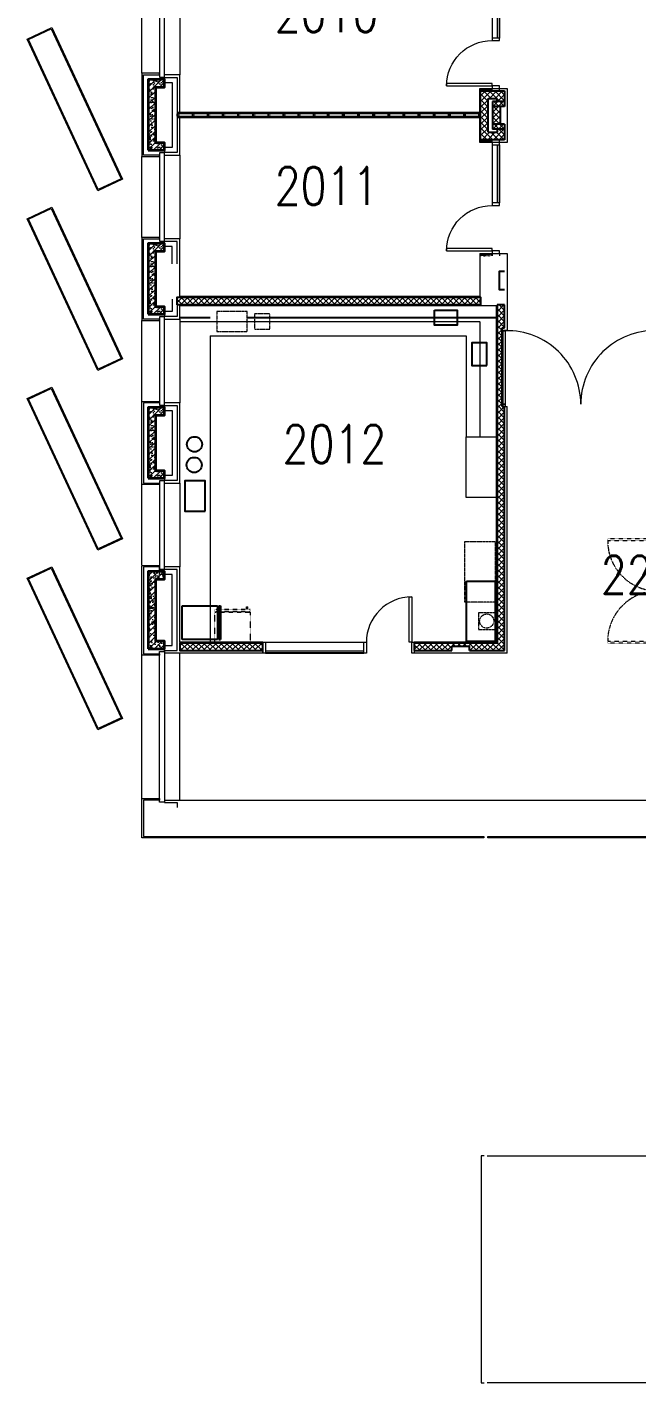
# Model space of a CAD drawing. Header units: inches. Extents: x 342932 to 557958, y 80625 to 242727.
# Drawn here: x 358656 to 370744, y 180926 to 207792 of the extents above; entities that cross this region are included whole.
import ezdxf
from ezdxf.enums import TextEntityAlignment as Align

# ---------------------------------------------------------------- set-up
doc = ezdxf.new("R2010")
doc.units = ezdxf.units.IN
doc.header["$MEASUREMENT"] = 0
doc.linetypes.add('First Floor$0$HIDDEN', pattern=[0.375, 0.25, -0.125])
doc.linetypes.add('HIDDEN', pattern=[0.375, 0.25, -0.125])
for name, color, linetype, lineweight in [('0-Cubicles', 8, 'Continuous', 25), ('First Floor$0$A-G250-G-Walls-Low-Level', 251, 'Continuous', 15), ('First Floor$0$A-G250-G-Walls-Precast-Concrete', 251, 'Continuous', 35), ('First Floor$0$A-G250-M-Walls-Blockwork', 7, 'Continuous', 25), ('First Floor$0$A-G250-M-Walls-Plasterboard-Partition', 7, 'Continuous', 9), ('First Floor$0$A-G252-H-Internal-Walls', 251, 'Continuous', 9), ('First Floor$0$A-G262-H-Precast-Panel', 251, 'Continuous', 5), ('First Floor$0$A-G312-M-Wall-Cladding-Panel', 7, 'Continuous', 9), ('First Floor$0$A-G312-M-Wall-Finish-Plaster', 7, 'Continuous', 15), ('First Floor$0$A-G321-M-Window', 251, 'Continuous', 9), ('First Floor$0$A-G322-M-Door', 251, 'Continuous', 15), ('First Floor$0$A-G4-M-Furniture-Built-In', 251, 'Continuous', 9), ('First Floor$0$Z-Z001-S-Room-Name-Identification-250', 7, 'Continuous', 15), ('I-FURN-FADE', 251, 'Continuous', 25)]:
    doc.layers.add(name, color=color, linetype=linetype, lineweight=lineweight)
doc.layers.add('First Floor$0$A-G4-M-Furniture-and-Fittings-Hidden', color=251, linetype='First Floor$0$HIDDEN', lineweight=5, plot=False)
doc.styles.add('First Floor$0$Tag-RomanS', font='romans.shx', dxfattribs={"width": 0.8})

# ---------------------------------------------------------------- blocks, each defined once
blk = doc.blocks.new('First Floor$0$Door1-faculty offices-2200')
at = {"layer": 'First Floor$0$A-G321-M-Window'}
blk.add_lwpolyline([(50, -65), (1200, -65), (1200, -35), (50, -35)], close=True, dxfattribs=at)
at = {"layer": 'First Floor$0$A-G322-M-Door'}
for p, q in [((50, 75), (1200, 75)), ((50, -75), (1200, -75))]:
    blk.add_line(p, q, dxfattribs=at)
for points in [[(2100, 975), (2150, 975), (2150, 75), (2100, 75)], [(50, 75), (50, -75), (0, -75), (0, 75)], [(1250, 75), (1250, -75), (1200, -75), (1200, 75)], [(2200, 75), (2200, -75), (2150, -75), (2150, 75)]]:
    blk.add_lwpolyline(points, close=True, dxfattribs=at)
blk.add_arc((2150, 75), 900, 90, 180, dxfattribs=at)
blk = doc.blocks.new('First Floor$0$Part Frame1')
for p, q in [((0, 0), (0, -100)), ((0, 0), (6015, 0)), ((0, -13), (6015, -13)), ((0, -25), (6015, -25)), ((6015, -75), (0, -75)), ((6015, -87), (0, -87)), ((6015, -100), (0, -100)), ((6015, 0), (6015, -100))]:
    blk.add_line(p, q)
for points in [[(0, -75), (0, -25), (50, -25), (50, -35), (10, -35), (10, -65), (50, -65), (50, -75)], [(300, -75), (300, -25), (350, -25), (350, -35), (310, -35), (310, -65), (350, -65), (350, -75)], [(600, -75), (600, -25), (650, -25), (650, -35), (610, -35), (610, -65), (650, -65), (650, -75)], [(900, -75), (900, -25), (950, -25), (950, -35), (910, -35), (910, -65), (950, -65), (950, -75)], [(1200, -75), (1200, -25), (1250, -25), (1250, -35), (1210, -35), (1210, -65), (1250, -65), (1250, -75)], [(1500, -75), (1500, -25), (1550, -25), (1550, -35), (1510, -35), (1510, -65), (1550, -65), (1550, -75)], [(1800, -75), (1800, -25), (1850, -25), (1850, -35), (1810, -35), (1810, -65), (1850, -65), (1850, -75)], [(2100, -75), (2100, -25), (2150, -25), (2150, -35), (2110, -35), (2110, -65), (2150, -65), (2150, -75)], [(2400, -75), (2400, -25), (2450, -25), (2450, -35), (2410, -35), (2410, -65), (2450, -65), (2450, -75)], [(2700, -75), (2700, -25), (2750, -25), (2750, -35), (2710, -35), (2710, -65), (2750, -65), (2750, -75)], [(3000, -75), (3000, -25), (3050, -25), (3050, -35), (3010, -35), (3010, -65), (3050, -65), (3050, -75)], [(3315, -75), (3315, -25), (3265, -25), (3265, -35), (3305, -35), (3305, -65), (3265, -65), (3265, -75)], [(3615, -75), (3615, -25), (3565, -25), (3565, -35), (3605, -35), (3605, -65), (3565, -65), (3565, -75)], [(3915, -75), (3915, -25), (3865, -25), (3865, -35), (3905, -35), (3905, -65), (3865, -65), (3865, -75)], [(4215, -75), (4215, -25), (4165, -25), (4165, -35), (4205, -35), (4205, -65), (4165, -65), (4165, -75)], [(4515, -75), (4515, -25), (4465, -25), (4465, -35), (4505, -35), (4505, -65), (4465, -65), (4465, -75)], [(4815, -75), (4815, -25), (4765, -25), (4765, -35), (4805, -35), (4805, -65), (4765, -65), (4765, -75)], [(5115, -75), (5115, -25), (5065, -25), (5065, -35), (5105, -35), (5105, -65), (5065, -65), (5065, -75)], [(5415, -75), (5415, -25), (5365, -25), (5365, -35), (5405, -35), (5405, -65), (5365, -65), (5365, -75)], [(5715, -75), (5715, -25), (5665, -25), (5665, -35), (5705, -35), (5705, -65), (5665, -65), (5665, -75)], [(6015, -75), (6015, -25), (5965, -25), (5965, -35), (6005, -35), (6005, -65), (5965, -65), (5965, -75)]]:
    blk.add_lwpolyline(points, close=True)
blk = doc.blocks.new('First Floor$0$FIRE DOOR 3000mm')
at = {"layer": 'First Floor$0$A-G322-M-Door'}
blk.add_line((-45, 1499), (9, 1499), dxfattribs=at)
for points in [[(-45, 56), (-31, 56), (-31, 44), (9, 44), (9, 1499), (-45, 1499), (-45, 56)], [(3045, 56), (3031, 56), (3031, 44), (2991, 44), (2991, 1499), (3045, 1499), (3045, 56)], [(9, 42), (-33, 42), (-33, 54), (-45, 54), (-45, 0), (9, 0), (9, 42)], [(2991, 42), (3033, 42), (3033, 54), (3045, 54), (3045, 0), (2991, 0), (2991, 42)]]:
    blk.add_lwpolyline(points, dxfattribs=at)
for centre, start, end in [((40, 40), 0.1558, 91.2293), ((2960, 40), 88.7707, 179.8442)]:
    blk.add_arc(centre, 1460, start, end, dxfattribs=at)
blk = doc.blocks.new('First Floor$0$d19')
at = {"layer": 'First Floor$0$A-G321-M-Window', "elevation": 0}
blk.add_lwpolyline([(2000, -44295), (3950, -44295), (3950, -44265), (2000, -44265)], close=True, dxfattribs=at)
at = {"layer": 'First Floor$0$A-G322-M-Door'}
for p, q in [((2000, -44090, 0), (3950, -44090, 0)), ((2000, -44305, 0), (3950, -44305, 0))]:
    blk.add_line(p, q, dxfattribs=at)
at = {"layer": 'First Floor$0$A-G322-M-Door', "elevation": 0}
for points in [[(4850, -43190), (4900, -43190), (4900, -44090), (4850, -44090)], [(2000, -44090), (2000, -44305), (1950, -44305), (1950, -44090)], [(4000, -44090), (4000, -44305), (3950, -44305), (3950, -44090)], [(4950, -44090), (4950, -44305), (4900, -44305), (4900, -44090)]]:
    blk.add_lwpolyline(points, close=True, dxfattribs=at)
at = {"layer": 'First Floor$0$A-G322-M-Door'}
blk.add_arc((4900, -44090, 0), 900, 90, 180, dxfattribs=at)
blk = doc.blocks.new('First Floor$0$cb02')
at = {"linetype": 'First Floor$0$HIDDEN', "ltscale": 0.25, "elevation": 0}
for points in [[(9700, -41993), (8723, -41993), (8723, -42028), (9700, -42028)], [(9700, -44058), (8723, -44058), (8723, -44023), (9700, -44023)]]:
    blk.add_lwpolyline(points, close=True, dxfattribs=at)
at = {"ltscale": 0.25, "elevation": 0}
for points in [[(9700, -41993), (9800, -41993), (9800, -42053), (9700, -42053)], [(9700, -44058), (9800, -44058), (9800, -43998), (9700, -43998)]]:
    blk.add_lwpolyline(points, close=True, dxfattribs=at)
at = {"linetype": 'First Floor$0$HIDDEN', "ltscale": 0.25}
for centre, start, end in [((9717, -42032, 0), 179.8152, 269.026), ((9717, -44019, 0), 90.974, 180.1848)]:
    blk.add_arc(centre, 994, start, end, dxfattribs=at)
blk = doc.blocks.new('First Floor$0$tag-roomname')
at = {"lineweight": 18, "ltscale": 0.01, "style": 'First Floor$0$Tag-RomanS', "width": 0.8}
blk.add_attdef('ROOM_NO_2', text='', height=3, dxfattribs=at).set_placement((0, 1.61), align=Align.MIDDLE_CENTER)
at = {"linetype": 'ByBlock', "lineweight": 15, "ltscale": 0.01, "style": 'First Floor$0$Tag-RomanS', "width": 0.8, "flags": 1}
for tag, p in [('ROOM_NAME_1', (0, -2.29)), ('ROOM_NAME_2', (0, -5.74))]:
    blk.add_attdef(tag, text='', height=2.5, dxfattribs=at).set_placement(p, align=Align.MIDDLE_CENTER)
blk = doc.blocks.new('First Floor$0$ref-top')
at = {"linetype": 'First Floor$0$HIDDEN', "ltscale": 0.3}
for p, q in [((0, -600), (0, -650)), ((50, -650), (50, -700)), ((75, -650), (75, -700)), ((700, -600), (700, -650))]:
    blk.add_line(p, q, dxfattribs=at)
blk.add_lwpolyline([(0, -600), (0, 0), (700, 0), (700, -600)], close=True, dxfattribs=at)
for points in [[(0, -610), (700, -610)], [(0, -650), (700, -650)], [(75, -700), (50, -700)]]:
    blk.add_lwpolyline(points, dxfattribs=at)
blk = doc.blocks.new('Refri-c')
for p, q in [((0, 0), (0, 0.666)), ((0, 0.666), (0.696, 0.666)), ((0.696, 0.666), (0.696, 0)), ((0.726, 0.666), (0.726, 0)), ((0.726, 0.666), (0.756, 0.666)), ((0.756, 0.666), (0.756, 0)), ((0.696, 0), (0, 0)), ((0.726, 0), (0.756, 0))]:
    blk.add_line(p, q)

msp = doc.modelspace()

# ---------------------------------------------------------------- hatches: boundary and pattern name
at = {"layer": 'First Floor$0$A-G252-H-Internal-Walls'}
h = msp.add_hatch(dxfattribs=at)
h.set_pattern_fill('AR-CONC', color=256, scale=0.3, angle=90, style=0)
h.set_pattern_definition([(40, (377882.11, 217911.52), (-4.78173, 54.6554), [5.715, -62.865]), (95, (377882.11, 217911.52), (57.317, -10.57285), [4.572, -50.292]), (349.549, (377881.713, 217916.076), (52.535, 44.08275), [4.857, -53.427]), (43.8158, (377897.35, 217911.52), (-12.6127, 81.3237), [8.5725, -94.2975]), (353.3644, (377896.3, 217918.3), (74.22767, 71.22127), [7.2855, -80.1405]), (98.816, (377897.35, 217911.52), (74.22754, 71.2214), [6.858, -75.438]), (69, (377893.54, 217919.14), (-30.67966, 45.48446), [5.715, -62.865]), (124, (377893.54, 217919.14), (55.2564, 18.5406), [4.572, -50.292]), (18.5486, (377890.985, 217922.93), (24.57686, 64.02495), [4.857, -53.427]), (52.5, (377882.111, 217911.522), (25.366512, 0.92658), [0, -49.6824, 0, -51.054, 0, -50.4825]), (82.5, (377882.111, 217911.522), (30.054172, 20.0459), [0, -29.1084, 0, -48.5394, 0, -19.2405]), (122.5, (377882.111, 217894.53), (-1.718623, 40.677179), [0, -19.05, 0, -59.436, 0, -78.867]), (132.5, (377882.11, 217886.91), (7.62795, 44.438754), [0, -24.765, 0, -39.4716, 0, -56.007])])
h.paths.add_polyline_path([(367647.1, 206561.5), (367757.1, 206561.5), (367757.1, 206526.5), (367647.1, 206526.5)])
h = msp.add_hatch(dxfattribs=at)
h.set_pattern_fill('AR-CONC', color=256, scale=0.3, angle=90, style=0)
h.set_pattern_definition([(40, (377882.12, 217911.52), (-4.78173, 54.6554), [5.715, -62.865]), (95, (377882.12, 217911.52), (57.317, -10.57285), [4.572, -50.292]), (349.549, (377881.72, 217916.076), (52.535, 44.08275), [4.857, -53.427]), (43.8158, (377897.36, 217911.52), (-12.6127, 81.3237), [8.5725, -94.2975]), (353.3644, (377896.31, 217918.3), (74.22767, 71.22127), [7.2855, -80.1405]), (98.816, (377897.36, 217911.52), (74.22754, 71.2214), [6.858, -75.438]), (69, (377893.55, 217919.14), (-30.67966, 45.48446), [5.715, -62.865]), (124, (377893.55, 217919.14), (55.2564, 18.5406), [4.572, -50.292]), (18.5486, (377890.993, 217922.93), (24.57686, 64.02495), [4.857, -53.427]), (52.5, (377882.12, 217911.522), (25.366512, 0.92658), [0, -49.6824, 0, -51.054, 0, -50.4825]), (82.5, (377882.12, 217911.522), (30.054172, 20.0459), [0, -29.1084, 0, -48.5394, 0, -19.2405]), (122.5, (377882.12, 217894.53), (-1.718623, 40.677179), [0, -19.05, 0, -59.436, 0, -78.867]), (132.5, (377882.12, 217886.91), (7.62795, 44.438754), [0, -24.765, 0, -39.4716, 0, -56.007])])
h.paths.add_polyline_path([(367647.1, 206526.5), (367647.1, 206561.5), (367872.1, 206561.5), (367872.1, 206526.5)])
h = msp.add_hatch(dxfattribs=at)
h.set_pattern_fill('ANSI37', color=256, scale=25, style=0)
h.set_pattern_definition([(45, (361382.11, 239676.52), (-56.1266, 56.1266), []), (135, (361382.11, 239676.52), (-56.1266, -56.1266), [])])
h.paths.add_polyline_path([(368032.1, 206221.5), (367882.1, 206221.5), (367882.1, 205871.5), (368032.1, 205871.5)], flags=17)
h.paths.add_polyline_path([(368122.1, 206321.5), (367882.1, 206321.5), (367882.1, 206221.5), (368122.1, 206221.5)], flags=17)
h.paths.add_polyline_path([(368122.1, 206526.5), (367647.1, 206526.5), (367647.1, 205558.5), (368122.1, 205558.5), (368122.1, 205771.5), (367972.1, 205771.5), (367972.1, 205708.5), (367797.1, 205708.5), (367797.1, 206376.5), (367972.1, 206376.5), (367972.1, 206321.5), (368122.1, 206321.5)])
h.paths.add_polyline_path([(368122.1, 205871.5), (367882.1, 205871.5), (367882.1, 205771.5), (368122.1, 205771.5)])
h = msp.add_hatch(dxfattribs=at)
h.set_pattern_fill('AR-CONC', color=256, scale=0.3, angle=90, style=0)
h.set_pattern_definition([(40, (377882.11, 216908.527), (-4.78173, 54.6554), [5.715, -62.865]), (95, (377882.11, 216908.53), (57.317, -10.57285), [4.572, -50.292]), (349.549, (377881.71, 216913.08), (52.535, 44.08275), [4.857, -53.427]), (43.8158, (377897.35, 216908.53), (-12.6127, 81.3237), [8.5725, -94.2975]), (353.3644, (377896.3, 216915.304), (74.22767, 71.22127), [7.2855, -80.1405]), (98.816, (377897.35, 216908.53), (74.22754, 71.2214), [6.858, -75.438]), (69, (377893.54, 216916.147), (-30.67966, 45.48446), [5.715, -62.865]), (124, (377893.54, 216916.15), (55.2564, 18.5406), [4.572, -50.292]), (18.5486, (377890.98, 216919.94), (24.57686, 64.02495), [4.857, -53.427]), (52.5, (377882.109, 216908.527), (25.366512, 0.92658), [0, -49.6824, 0, -51.054, 0, -50.4825]), (82.5, (377882.11, 216908.527), (30.054172, 20.0459), [0, -29.1084, 0, -48.5394, 0, -19.2405]), (122.5, (377882.109, 216891.535), (-1.718623, 40.677179), [0, -19.05, 0, -59.436, 0, -78.867]), (132.5, (377882.11, 216883.915), (7.62795, 44.438754), [0, -24.765, 0, -39.4716, 0, -56.007])])
h.paths.add_polyline_path([(367647.1, 205558.5), (367757.1, 205558.5), (367757.1, 205523.5), (367647.1, 205523.5)])
h = msp.add_hatch(dxfattribs=at)
h.set_pattern_fill('AR-CONC', color=256, scale=0.3, angle=90, style=0)
h.set_pattern_definition([(40, (377882.12, 216908.527), (-4.78173, 54.6554), [5.715, -62.865]), (95, (377882.12, 216908.53), (57.317, -10.57285), [4.572, -50.292]), (349.549, (377881.72, 216913.08), (52.535, 44.08275), [4.857, -53.427]), (43.8158, (377897.36, 216908.53), (-12.6127, 81.3237), [8.5725, -94.2975]), (353.3644, (377896.31, 216915.304), (74.22767, 71.22127), [7.2855, -80.1405]), (98.816, (377897.36, 216908.53), (74.22754, 71.2214), [6.858, -75.438]), (69, (377893.55, 216916.147), (-30.67966, 45.48446), [5.715, -62.865]), (124, (377893.55, 216916.15), (55.2564, 18.5406), [4.572, -50.292]), (18.5486, (377890.993, 216919.94), (24.57686, 64.02495), [4.857, -53.427]), (52.5, (377882.12, 216908.527), (25.366512, 0.92658), [0, -49.6824, 0, -51.054, 0, -50.4825]), (82.5, (377882.12, 216908.527), (30.054172, 20.0459), [0, -29.1084, 0, -48.5394, 0, -19.2405]), (122.5, (377882.12, 216891.535), (-1.718623, 40.677179), [0, -19.05, 0, -59.436, 0, -78.867]), (132.5, (377882.12, 216883.915), (7.62795, 44.438754), [0, -24.765, 0, -39.4716, 0, -56.007])])
h.paths.add_polyline_path([(367647.1, 205523.5), (367647.1, 205558.5), (367872.1, 205558.5), (367872.1, 205523.5)])
h = msp.add_hatch(dxfattribs=at)
h.set_pattern_fill('AR-CONC', color=256, scale=0.3, angle=90, style=0)
h.set_pattern_definition([(320, (377882.11, 191908.527), (-4.78173, -54.6554), [5.715, -62.865]), (265, (377882.11, 191908.53), (57.317, 10.57285), [4.572, -50.292]), (10.451, (377881.713, 191903.973), (52.535, -44.08275), [4.857, -53.427]), (316.1842, (377897.35, 191908.53), (-12.6127, -81.3237), [8.5725, -94.2975]), (6.6356, (377896.3, 191901.75), (74.22767, -71.22127), [7.2855, -80.1405]), (261.184, (377897.35, 191908.53), (74.22754, -71.2214), [6.858, -75.438]), (291, (377893.54, 191900.907), (-30.67966, -45.48446), [5.715, -62.865]), (236, (377893.54, 191900.91), (55.2564, -18.5406), [4.572, -50.292]), (341.4514, (377890.985, 191897.117), (24.57686, -64.02495), [4.857, -53.427]), (307.5, (377882.111, 191908.527), (25.366512, -0.92658), [0, -49.6824, 0, -51.054, 0, -50.4825]), (277.5, (377882.111, 191908.527), (30.054172, -20.0459), [0, -29.1084, 0, -48.5394, 0, -19.2405]), (237.5, (377882.111, 191925.52), (-1.718623, -40.677179), [0, -19.05, 0, -59.436, 0, -78.867]), (227.5, (377882.11, 191933.14), (7.62795, -44.438754), [0, -24.765, 0, -39.4716, 0, -56.007])])
h.paths.add_polyline_path([(367647.1, 203258.5), (367757.1, 203258.5), (367757.1, 203293.5), (367647.1, 203293.5)])
h = msp.add_hatch(dxfattribs=at)
h.set_pattern_fill('AR-CONC', color=256, scale=0.3, angle=90, style=0)
h.set_pattern_definition([(40, (377882.12, 214643.527), (-4.78173, 54.6554), [5.715, -62.865]), (95, (377882.12, 214643.53), (57.317, -10.57285), [4.572, -50.292]), (349.549, (377881.72, 214648.08), (52.535, 44.08275), [4.857, -53.427]), (43.8158, (377897.36, 214643.53), (-12.6127, 81.3237), [8.5725, -94.2975]), (353.3644, (377896.31, 214650.304), (74.22767, 71.22127), [7.2855, -80.1405]), (98.816, (377897.36, 214643.53), (74.22754, 71.2214), [6.858, -75.438]), (69, (377893.55, 214651.147), (-30.67966, 45.48446), [5.715, -62.865]), (124, (377893.55, 214651.15), (55.2564, 18.5406), [4.572, -50.292]), (18.5486, (377890.993, 214654.94), (24.57686, 64.02495), [4.857, -53.427]), (52.5, (377882.12, 214643.527), (25.366512, 0.92658), [0, -49.6824, 0, -51.054, 0, -50.4825]), (82.5, (377882.12, 214643.527), (30.054172, 20.0459), [0, -29.1084, 0, -48.5394, 0, -19.2405]), (122.5, (377882.12, 214626.535), (-1.718623, 40.677179), [0, -19.05, 0, -59.436, 0, -78.867]), (132.5, (377882.12, 214618.915), (7.62795, 44.438754), [0, -24.765, 0, -39.4716, 0, -56.007])])
h.paths.add_polyline_path([(367647.1, 203258.5), (367647.1, 203293.5), (367872.1, 203293.5), (367872.1, 203258.5)])
h = msp.add_hatch(dxfattribs=at)
h.set_pattern_fill('ANSI37', color=256, scale=25, angle=90, style=0)
h.set_pattern_definition([(135, (361382.11, 239688.53), (-56.1266, -56.1266), []), (225, (361382.11, 239688.53), (56.1266, -56.1266), [])])
h.paths.add_polyline_path([(367647.1, 202438.5), (361632.1, 202438.5), (361632.1, 202288.5), (367647.1, 202288.5)])
h = msp.add_hatch(dxfattribs=at)
h.set_pattern_fill('ANSI37', color=256, scale=25, style=0)
h.set_pattern_definition([(45, (361382.11, 239676.52), (-56.1266, 56.1266), []), (135, (361382.11, 239676.52), (-56.1266, -56.1266), [])])
h.paths.add_polyline_path([(368122.1, 200276.5), (368072.1, 200276.5), (368072.1, 201832.4), (368122.1, 201832.4), (368122.1, 202288.5), (367972.1, 202288.5), (367972.1, 195586.5), (366332.1, 195586.5), (366332.1, 195436.5), (367077.1, 195436.5), (367077.1, 195526.5), (367427.1, 195526.5), (367427.1, 195436.5), (368122.1, 195436.5)])
h = msp.add_hatch(dxfattribs=at)
h.set_pattern_fill('ANSI37', color=256, scale=25, style=0)
h.set_pattern_definition([(45, (361382.11, 239686.5), (-56.1266, 56.1266), []), (135, (361382.11, 239686.5), (-56.1266, -56.1266), [])])
h.paths.add_polyline_path([(363332.1, 195586.5), (361682.1, 195586.5), (361682.1, 195436.5), (363332.1, 195436.5)])
at = {"layer": 'First Floor$0$A-G262-H-Precast-Panel'}
h = msp.add_hatch(dxfattribs=at)
h.set_pattern_fill('AR-CONC', color=256, style=0)
h.set_pattern_definition([(50, (361382.11, 223426.52), (182.1847, -15.9391), [19.05, -209.55]), (355, (361382.11, 223426.52), (-35.2428, 191.0566), [15.24, -167.64]), (100.451, (361397.3, 223425.2), (146.9425, 175.1167), [16.19, -178.09]), (46.1842, (361382.11, 223477.32), (271.079, -42.0423), [28.575, -314.325]), (96.6356, (361404.7, 223473.82), (237.4042, 247.4256), [24.285, -267.135]), (351.184, (361382.1, 223477.32), (237.4046, 247.425), [22.86, -251.46]), (21, (361407.51, 223464.62), (151.6149, -102.2655), [19.05, -209.55]), (326, (361407.51, 223464.62), (61.802, 184.188), [15.24, -167.64]), (71.4514, (361420.15, 223456.1), (213.4165, 81.9229), [16.19, -178.09]), (37.5, (361382.113, 223426.52), (3.0886, 84.55504), [0, -165.608, 0, -170.18, 0, -168.275]), (7.5, (361382.11, 223426.52), (66.81966, 100.18057), [0, -97.028, 0, -161.798, 0, -64.135]), (327.5, (361325.47, 223426.52), (135.5906, -5.72874), [0, -63.5, 0, -198.12, 0, -262.89]), (317.5, (361300.07, 223426.52), (148.1292, 25.4265), [0, -82.55, 0, -131.572, 0, -186.69])])
h.paths.add_polyline_path([(361057.1, 205351.5), (361382.1, 205351.5), (361382.1, 205501.5), (361207.1, 205501.5), (361207.1, 206601.5), (361382.1, 206601.5), (361382.1, 206751.5), (361057.1, 206751.5)])
h = msp.add_hatch(dxfattribs=at)
h.set_pattern_fill('ANSI31', color=256, scale=25, style=0)
h.set_pattern_definition([(45, (361382.11, 223426.52), (-56.1266, 56.1266), [])])
h.paths.add_polyline_path([(361057.1, 205351.5), (361382.1, 205351.5), (361382.1, 205501.5), (361207.1, 205501.5), (361207.1, 206601.5), (361382.1, 206601.5), (361382.1, 206751.5), (361057.1, 206751.5)])
h = msp.add_hatch(dxfattribs=at)
h.set_pattern_fill('AR-CONC', color=256, style=0)
h.set_pattern_definition([(50, (361382.11, 220176.52), (182.1847, -15.9391), [19.05, -209.55]), (355, (361382.11, 220176.52), (-35.2428, 191.0566), [15.24, -167.64]), (100.451, (361397.3, 220175.2), (146.9425, 175.1167), [16.19, -178.09]), (46.1842, (361382.11, 220227.32), (271.079, -42.0423), [28.575, -314.325]), (96.6356, (361404.7, 220223.82), (237.4042, 247.4256), [24.285, -267.135]), (351.184, (361382.1, 220227.32), (237.4046, 247.425), [22.86, -251.46]), (21, (361407.51, 220214.62), (151.6149, -102.2655), [19.05, -209.55]), (326, (361407.51, 220214.62), (61.802, 184.188), [15.24, -167.64]), (71.4514, (361420.15, 220206.1), (213.4165, 81.9229), [16.19, -178.09]), (37.5, (361382.113, 220176.52), (3.0886, 84.55504), [0, -165.608, 0, -170.18, 0, -168.275]), (7.5, (361382.11, 220176.52), (66.81966, 100.18057), [0, -97.028, 0, -161.798, 0, -64.135]), (327.5, (361325.47, 220176.52), (135.5906, -5.72874), [0, -63.5, 0, -198.12, 0, -262.89]), (317.5, (361300.07, 220176.52), (148.1292, 25.4265), [0, -82.55, 0, -131.572, 0, -186.69])])
h.paths.add_polyline_path([(361057.1, 202101.5), (361382.1, 202101.5), (361382.1, 202251.5), (361207.1, 202251.5), (361207.1, 203351.5), (361382.1, 203351.5), (361382.1, 203501.5), (361057.1, 203501.5)])
h = msp.add_hatch(dxfattribs=at)
h.set_pattern_fill('ANSI31', color=256, scale=25, style=0)
h.set_pattern_definition([(45, (361382.11, 220176.52), (-56.1266, 56.1266), [])])
h.paths.add_polyline_path([(361057.1, 202101.5), (361382.1, 202101.5), (361382.1, 202251.5), (361207.1, 202251.5), (361207.1, 203351.5), (361382.1, 203351.5), (361382.1, 203501.5), (361057.1, 203501.5)])
h = msp.add_hatch(dxfattribs=at)
h.set_pattern_fill('AR-CONC', color=256, style=0)
h.set_pattern_definition([(50, (361382.11, 216926.52), (182.1847, -15.9391), [19.05, -209.55]), (355, (361382.11, 216926.52), (-35.2428, 191.0566), [15.24, -167.64]), (100.451, (361397.3, 216925.2), (146.9425, 175.1167), [16.19, -178.09]), (46.1842, (361382.11, 216977.32), (271.079, -42.0423), [28.575, -314.325]), (96.6356, (361404.7, 216973.82), (237.4042, 247.4256), [24.285, -267.135]), (351.184, (361382.1, 216977.32), (237.4046, 247.425), [22.86, -251.46]), (21, (361407.51, 216964.62), (151.6149, -102.2655), [19.05, -209.55]), (326, (361407.51, 216964.62), (61.802, 184.188), [15.24, -167.64]), (71.4514, (361420.15, 216956.1), (213.4165, 81.9229), [16.19, -178.09]), (37.5, (361382.113, 216926.52), (3.0886, 84.55504), [0, -165.608, 0, -170.18, 0, -168.275]), (7.5, (361382.11, 216926.52), (66.81966, 100.18057), [0, -97.028, 0, -161.798, 0, -64.135]), (327.5, (361325.47, 216926.52), (135.5906, -5.72874), [0, -63.5, 0, -198.12, 0, -262.89]), (317.5, (361300.07, 216926.52), (148.1292, 25.4265), [0, -82.55, 0, -131.572, 0, -186.69])])
h.paths.add_polyline_path([(361057.1, 198851.5), (361382.1, 198851.5), (361382.1, 199001.5), (361207.1, 199001.5), (361207.1, 200101.5), (361382.1, 200101.5), (361382.1, 200251.5), (361057.1, 200251.5)])
h = msp.add_hatch(dxfattribs=at)
h.set_pattern_fill('ANSI31', color=256, scale=25, style=0)
h.set_pattern_definition([(45, (361382.11, 216926.52), (-56.1266, 56.1266), [])])
h.paths.add_polyline_path([(361057.1, 198851.5), (361382.1, 198851.5), (361382.1, 199001.5), (361207.1, 199001.5), (361207.1, 200101.5), (361382.1, 200101.5), (361382.1, 200251.5), (361057.1, 200251.5)])
h = msp.add_hatch(dxfattribs=at)
h.set_pattern_fill('AR-CONC', color=256, style=0)
h.set_pattern_definition([(50, (361382.11, 239676.52), (182.18467, -15.9391), [19.05, -209.55]), (355, (361382.11, 239676.52), (-35.2428, 191.05664), [15.24, -167.64]), (100.451, (361397.3, 239675.2), (146.9425, 175.1167), [16.19, -178.09]), (46.1842, (361382.11, 239727.32), (271.079, -42.0423), [28.575, -314.325]), (96.6356, (361404.7, 239723.82), (237.4042, 247.4256), [24.285, -267.135]), (351.184, (361382.1, 239727.32), (237.4046, 247.4251), [22.86, -251.46]), (21, (361407.51, 239714.62), (151.6149, -102.2655), [19.05, -209.55]), (326, (361407.51, 239714.62), (61.802, 184.188), [15.24, -167.64]), (71.4514, (361420.15, 239706.1), (213.4165, 81.92286), [16.19, -178.09]), (37.5, (361382.114, 239676.52), (3.0886, 84.55504), [0, -165.608, 0, -170.18, 0, -168.275]), (7.5, (361382.11, 239676.52), (66.81966, 100.18057), [0, -97.028, 0, -161.798, 0, -64.135]), (327.5, (361325.47, 239676.52), (135.5906, -5.72874), [0, -63.5, 0, -198.12, 0, -262.89]), (317.5, (361300.07, 239676.52), (148.12918, 25.4265), [0, -82.55, 0, -131.572, 0, -186.69])])
h.paths.add_polyline_path([(361057.1, 195471.5), (361382.1, 195471.5), (361382.1, 195621.5), (361207.1, 195621.5), (361207.1, 196851.5), (361382.1, 196851.5), (361382.1, 197001.5), (361057.1, 197001.5)])
h = msp.add_hatch(dxfattribs=at)
h.set_pattern_fill('ANSI31', color=256, scale=25, style=0)
h.set_pattern_definition([(45, (361382.11, 239676.52), (-56.1266, 56.1266), [])])
h.paths.add_polyline_path([(361057.1, 195471.5), (361382.1, 195471.5), (361382.1, 195621.5), (361207.1, 195621.5), (361207.1, 196851.5), (361382.1, 196851.5), (361382.1, 197001.5), (361057.1, 197001.5)])

# ---------------------------------------------------------------- linework, layer by layer
at = {"layer": '0-Cubicles', "color": 251, "linetype": 'HIDDEN'}
for p, q in [((361682.1, 202036.5), (362282.1, 202036.5)), ((363032.1, 202036.5), (367982.1, 202036.5))]:
    msp.add_line(p, q, dxfattribs=at)
at = {"layer": '0-Cubicles', "color": 251}
for points in [[(366729.5, 202186.5), (367179.5, 202186.5), (367179.5, 201886.5), (366729.5, 201886.5)], [(367772.1, 201083.9), (367772.1, 201533.9), (367472.1, 201533.9), (367472.1, 201083.9)], [(362184.1, 198201.7), (362184.1, 198801.7), (361784.1, 198801.7), (361784.1, 198201.7)]]:
    msp.add_lwpolyline(points, close=True, dxfattribs=at)
for centre in [(361975, 199526.1), (361968.1, 199116.3)]:
    msp.add_circle(centre, 150, dxfattribs=at)
at = {"layer": 'First Floor$0$A-G250-G-Walls-Low-Level'}
for p, q in [((361682.1, 208506.5), (361682.1, 206846.5)), ((360932.1, 206876.5), (360932.1, 208476.5)), ((361682.1, 205256.5), (361682.1, 203596.5)), ((360932.1, 203626.5), (360932.1, 205226.5)), ((360932.1, 200376.5), (360932.1, 201976.5)), ((361682.1, 202006.5), (361682.1, 200346.5)), ((360932.1, 197134), (360932.1, 198726.5)), ((361682.1, 198756.5), (361682.1, 197096.5)), ((360932.1, 192506.5), (360932.1, 195346.5)), ((361682.1, 192476.5), (361682.1, 195386.5))]:
    msp.add_line(p, q, dxfattribs=at)
at = {"layer": 'First Floor$0$A-G250-G-Walls-Precast-Concrete'}
for points in [[(361057.1, 205351.5), (361382.1, 205351.5), (361382.1, 205501.5), (361207.1, 205501.5), (361207.1, 206601.5), (361382.1, 206601.5), (361382.1, 206751.5), (361057.1, 206751.5), (361057.1, 205351.5)], [(361057.1, 202101.5), (361382.1, 202101.5), (361382.1, 202251.5), (361207.1, 202251.5), (361207.1, 203351.5), (361382.1, 203351.5), (361382.1, 203501.5), (361057.1, 203501.5), (361057.1, 202101.5)], [(361057.1, 198851.5), (361382.1, 198851.5), (361382.1, 199001.5), (361207.1, 199001.5), (361207.1, 200101.5), (361382.1, 200101.5), (361382.1, 200251.5), (361057.1, 200251.5), (361057.1, 198851.5)], [(361057.1, 195471.5), (361382.1, 195471.5), (361382.1, 195621.5), (361207.1, 195621.5), (361207.1, 196851.5), (361382.1, 196851.5), (361382.1, 197001.5), (361057.1, 197001.5), (361057.1, 195471.5)]]:
    msp.add_lwpolyline(points, dxfattribs=at)
at = {"layer": 'First Floor$0$A-G250-M-Walls-Blockwork'}
for p, q in [((367647.1, 205558.5, 0), (367647.1, 206526.5)), ((367647.1, 206526.5), (368122.1, 206526.5)), ((367797.1, 205708.5, 0), (367797.1, 206376.5)), ((367797.1, 206376.5), (367972.1, 206376.5)), ((367972.1, 206321.5), (367972.1, 206376.5)), ((368122.1, 206526.5), (368122.1, 206221.5)), ((368122.1, 206321.5), (367882.1, 206321.5)), ((367882.1, 206321.5), (367882.1, 205771.5)), ((368122.1, 206221.5), (367882.1, 206221.5)), ((368032.1, 206221.5), (368032.1, 205871.5)), ((368122.1, 205871.5), (367882.1, 205871.5)), ((368122.1, 205871.5), (368122.1, 205558.5, 0)), ((368122.1, 205558.5, 0), (367647.1, 205558.5, 0)), ((367797.1, 205708.5, 0), (367972.1, 205708.5, 0)), ((368122.1, 205771.5), (367882.1, 205771.5)), ((367972.1, 205771.5), (367972.1, 205708.5, 0)), ((368122.1, 202288.5, 0), (367972.1, 202288.5, 0)), ((367972.1, 202288.5, 0), (367972.1, 195586.5, 0)), ((368122.1, 201832.4, 0), (368122.1, 202288.5, 0)), ((368072.1, 201832.4, 0), (368122.1, 201832.4, 0)), ((368072.1, 200276.5, 0), (368072.1, 201832.4, 0)), ((368072.1, 200276.5, 0), (368122.1, 200276.5, 0)), ((368122.1, 195436.5, 0), (368122.1, 200276.5, 0)), ((366332.1, 195586.5, 0), (366332.1, 195436.5, 0)), ((367972.1, 195586.5, 0), (366332.1, 195586.5, 0)), ((366332.1, 195436.5, 0), (367077.1, 195436.5, 0)), ((367077.1, 195436.5), (367077.1, 195526.5)), ((367077.1, 195526.5), (367427.1, 195526.5)), ((367427.1, 195436.5), (367427.1, 195526.5)), ((367427.1, 195436.5, 0), (368122.1, 195436.5, 0))]:
    msp.add_line(p, q, dxfattribs=at)
for points in [[(368122.1, 202588.5), (368022.1, 202588.5), (368022.1, 202958.5), (368122.1, 202958.5)], [(363332.1, 195436.5), (363332.1, 195586.5), (361682.1, 195586.5), (361682.1, 195436.5), (363332.1, 195436.5), (363332.1, 195586.5)]]:
    msp.add_lwpolyline(points, dxfattribs=at)
msp.add_lwpolyline([(361632.1, 202288.5), (361632.1, 202438.5), (367647.1, 202438.5), (367647.1, 202288.5)], close=True, dxfattribs=at)
at = {"layer": 'First Floor$0$A-G312-M-Wall-Cladding-Panel'}
for points in [[(358655.8, 207554.9), (359145.2, 207783.1), (360546.2, 204778.7), (360056.8, 204550.5)], [(358682.4, 207545.2), (359135.5, 207756.5), (360519.6, 204788.4), (360066.5, 204577)], [(361282.1, 205256.5), (360962.1, 205256.5), (360962.1, 206846.5), (361282.1, 206846.5), (361282.1, 206876.5), (360932.1, 206876.5), (360932.1, 205226.5), (361282.1, 205226.5)], [(358655.8, 203993.2), (359145.2, 204221.4), (360546.2, 201217), (360056.8, 200988.8)], [(358682.4, 203983.5), (359135.5, 204194.8), (360519.6, 201226.7), (360066.5, 201015.3)], [(361282.1, 203626.5), (360932.1, 203626.5), (360932.1, 201976.5), (361282.1, 201976.5), (361282.1, 202006.5), (360962.1, 202006.5), (360962.1, 203596.5), (361282.1, 203596.5)], [(358655.8, 200431.5), (359145.2, 200659.7), (360546.2, 197655.3), (360056.8, 197427.1)], [(358682.4, 200421.8), (359135.5, 200633.1), (360519.6, 197665), (360066.5, 197453.7)], [(361282.1, 198726.5), (360932.1, 198726.5), (360932.1, 200376.5), (361282.1, 200376.5), (361282.1, 200346.5), (360962.1, 200346.5), (360962.1, 198756.5), (361282.1, 198756.5)], [(358655.8, 196869.8), (359145.2, 197098), (360546.2, 194093.6), (360056.8, 193865.4)], [(358682.4, 196860.1), (359135.5, 197071.4), (360519.6, 194103.3), (360066.5, 193892)], [(361282.1, 195346.5), (360932.1, 195346.5), (360932.1, 197126.5), (361282.1, 197126.5), (361282.1, 197096.5), (360962.1, 197096.5), (360962.1, 195376.5), (361282.1, 195376.5)], [(367791, 191756.5), (374582.1, 191756.5), (374582.1, 191726.5), (367791, 191726.5)]]:
    msp.add_lwpolyline(points, close=True, dxfattribs=at)
msp.add_lwpolyline([(367707.2, 191726.5), (360932.1, 191726.5), (360932.1, 192506.5), (361282.1, 192506.5), (361282.1, 192476.5), (360962.1, 192476.5), (360962.1, 191756.5), (367707.2, 191756.5), (367707.2, 191726.5)], dxfattribs=at)
at = {"layer": 'First Floor$0$A-G312-M-Wall-Finish-Plaster'}
for p, q in [((361682.1, 206846.5), (361382.1, 206846.5)), ((361682.1, 206101.5), (361682.1, 206846.5)), ((367632.1, 206101.5), (367632.1, 206576.5)), ((367632.1, 206576.5), (368172.1, 206576.5)), ((367647.1, 206561.5), (367872.1, 206561.5)), ((367647.1, 206526.5), (367647.1, 206561.5)), ((367872.1, 206526.5), (367872.1, 206576.5)), ((368022.1, 206526.5), (368022.1, 206576.5, 0)), ((368172.1, 206576.5), (368172.1, 205508.5)), ((361682.1, 205256.5), (361682.1, 206001.5)), ((367632.1, 205508.5), (367632.1, 206001.5)), ((367647.1, 205558.5, 0), (367647.1, 205523.5)), ((367872.1, 205508.5, 0), (367872.1, 205558.5, 0)), ((368022.1, 205508.5, 0), (368022.1, 205558.5, 0)), ((361382.1, 205256.5), (361682.1, 205256.5)), ((368172.1, 205508.5), (367632.1, 205508.5)), ((367872.1, 205523.5, 0), (367647.1, 205523.5)), ((367632.1, 203308.5, 0), (367632.1, 202453.5)), ((367632.1, 203308.5, 0), (368172.1, 203308.5)), ((367872.1, 203293.5), (367647.1, 203293.5)), ((367647.1, 203258.5), (367647.1, 203293.5, 0)), ((367872.1, 203308.5), (367872.1, 203258.5)), ((368022.1, 203308.5, 0), (368022.1, 203258.5)), ((368172.1, 203308.5, 0), (368172.1, 201782.5, 0)), ((361682.1, 202006.5), (361682.1, 202273.5)), ((361682.1, 202273.5), (367957.1, 202273.5)), ((367957.1, 202273.5), (367957.1, 195601.5, 0)), ((361382.1, 202006.5), (361682.1, 202006.5)), ((368172.1, 201782.4, 0), (368087.1, 201782.4, 0)), ((368087.1, 201782.4, 0), (368087.1, 200279.1, 0)), ((368087.1, 200279.1, 0), (368087.1, 200276.5, 0)), ((368087.1, 200276.5, 0), (368172.1, 200276.5, 0)), ((368172.1, 195386.5), (368172.1, 200276.5)), ((363332.1, 195586.5), (363332.1, 195601.5)), ((366332.1, 195586.5, 0), (366332.1, 195601.5, 0)), ((367957.1, 195601.5, 0), (366332.1, 195601.5, 0)), ((363332.1, 195386.5), (361382.1, 195386.5)), ((363332.1, 195436.5), (363332.1, 195386.5)), ((366332.1, 195436.5, 0), (366332.1, 195386.5)), ((368172.1, 195386.5), (366332.1, 195386.5)), ((361382.1, 192476.5), (374582.1, 192476.5, 0)), ((361382.1, 192431.5), (361382.1, 192426.5)), ((361382.1, 192426.5), (361632.1, 192426.5, 0)), ((361632.1, 192426.5), (361632.1, 192331.5))]:
    msp.add_line(p, q, dxfattribs=at)
for points in [[(361682.1, 206121.5), (361682.1, 206846.5), (361382.1, 206846.5)], [(361382.1, 206801.5), (361382.1, 206796.5), (361632.1, 206796.5), (361632.1, 205306.5), (361382.1, 205306.5), (361382.1, 205301.5)], [(361382.1, 206801.5), (361382.1, 206796.5), (361632.1, 206796.5), (361632.1, 205306.5), (361382.1, 205306.5), (361382.1, 205301.5)], [(361382.1, 206801.5), (361382.1, 206696.5), (361532.1, 206696.5), (361532.1, 205406.5), (361382.1, 205406.5), (361382.1, 205301.5)], [(361382.1, 205256.5), (361682.1, 205256.5), (361682.1, 205981.5)], [(367632.1, 202453.5), (361682.1, 202453.5), (361682.1, 203596.5), (361382.1, 203596.5)], [(361632.1, 203101.5), (361632.1, 203546.5), (361382.1, 203546.5), (361382.1, 203551.5)], [(361632.1, 203101.5), (361632.1, 203546.5), (361382.1, 203546.5), (361382.1, 203551.5)], [(361532.1, 203101.5), (361532.1, 203446.5), (361382.1, 203446.5), (361382.1, 203551.5)], [(361632.1, 202401.5), (361632.1, 202056.5), (361382.1, 202056.5), (361382.1, 202051.5)], [(361632.1, 202401.5), (361632.1, 202056.5), (361382.1, 202056.5), (361382.1, 202051.5)], [(361532.1, 202401.5), (361532.1, 202156.5), (361382.1, 202156.5), (361382.1, 202051.5)], [(361382.1, 198756.5), (361682.1, 198756.5), (361682.1, 200346.5), (361382.1, 200346.5)], [(361382.1, 200301.5), (361382.1, 200296.5), (361632.1, 200296.5), (361632.1, 198806.5), (361382.1, 198806.5), (361382.1, 198801.5)], [(361382.1, 200301.5), (361382.1, 200296.5), (361632.1, 200296.5), (361632.1, 198806.5), (361382.1, 198806.5), (361382.1, 198801.5)], [(361382.1, 200301.5), (361382.1, 200196.5), (361532.1, 200196.5), (361532.1, 198906.5), (361382.1, 198906.5), (361382.1, 198801.5)], [(361382.1, 195536.5), (361532.1, 195536.5), (361532.1, 196946.5), (361282.1, 196946.5), (361282.1, 197086.5)], [(361682.1, 195601.5), (361682.1, 195601.5), (361682.1, 197096.5), (361382.1, 197096.5)], [(361632.1, 195601.5), (361632.1, 197046.5), (361382.1, 197046.5), (361382.1, 197086.5)], [(361632.1, 195601.5), (361632.1, 195601.5), (361632.1, 197046.5), (361382.1, 197046.5), (361382.1, 197086.5)], [(361382.1, 195421.5), (361382.1, 195436.5), (361632.1, 195436.5), (361632.1, 197046.5), (361382.1, 197046.5), (361382.1, 197051.5)], [(363332.1, 195601.5), (361682.1, 195601.5)]]:
    msp.add_lwpolyline(points, dxfattribs=at)
at = {"layer": 'First Floor$0$A-G321-M-Window'}
for points in [[(361382.1, 206801.5), (361382.1, 208551.5), (361282.1, 208551.5), (361282.1, 206801.5)], [(361382.1, 203551.5), (361382.1, 205301.5), (361282.1, 205301.5), (361282.1, 203551.5)], [(361382.1, 200301.5), (361382.1, 202051.5), (361282.1, 202051.5), (361282.1, 200301.5)], [(361382.1, 197051.5), (361382.1, 198801.5), (361282.1, 198801.5), (361282.1, 197051.5)], [(361282.1, 195421.5), (361382.1, 195421.5), (361382.1, 192431.5), (361282.1, 192431.5)]]:
    msp.add_lwpolyline(points, close=True, dxfattribs=at)
for points in [[(367719.1, 185426.4), (367657.1, 185426.4), (367657.1, 180926.4), (367719.1, 180926.4)], [(367779.1, 185426.4), (371657.1, 185426.4), (371657.1, 180926.4), (367779.1, 180926.4)]]:
    msp.add_lwpolyline(points, dxfattribs=at)
at = {"layer": 'First Floor$0$A-G4-M-Furniture-and-Fittings-Hidden', "ltscale": 0.5, "elevation": 0}
for points in [[(363015.5, 201758.9), (363015.5, 202158.9), (362415.5, 202158.9), (362415.5, 201758.9)], [(367932.1, 196398.5), (367332.1, 196398.5), (367332.1, 197598.5), (367932.1, 197598.5)], [(367932.1, 196187.9), (367602.1, 196187.9), (367602.1, 195857.9), (367932.1, 195857.9)]]:
    msp.add_lwpolyline(points, close=True, dxfattribs=at)
at = {"layer": 'First Floor$0$A-G4-M-Furniture-and-Fittings-Hidden', "ltscale": 0.5}
msp.add_lwpolyline([(363465.5, 201808.9), (363465.5, 202108.9), (363165.5, 202108.9), (363165.5, 201808.9)], close=True, dxfattribs=at)
msp.add_circle((367767.1, 196022.9, 0), 140, dxfattribs=at)
at = {"layer": 'First Floor$0$A-G4-M-Furniture-Built-In', "linetype": 'First Floor$0$HIDDEN'}
for p, q in [((367637.1, 201953.5, 0), (361682.1, 201953.5)), ((367637.1, 199673.5, 0), (367637.1, 201953.5, 0)), ((367357.1, 199673.5), (367957.1, 199673.5))]:
    msp.add_line(p, q, dxfattribs=at)
at = {"layer": 'First Floor$0$A-G4-M-Furniture-Built-In'}
for p, q in [((362282.1, 201673.5, 0), (367357.1, 201673.5, 0)), ((362282.1, 201673.5), (362282.1, 195601.5)), ((367357.1, 201673.5, 0), (367357.1, 199673.5)), ((367357.1, 198471.5), (367357.1, 199673.5)), ((367957.1, 199673.5), (367957.1, 198471.5)), ((367957.1, 198471.5), (367357.1, 198471.5))]:
    msp.add_line(p, q, dxfattribs=at)
at = {"layer": 'I-FURN-FADE', "elevation": 0}
msp.add_lwpolyline([(367367.1, 196816.5), (367932.1, 196816.5), (367932.1, 195616.5), (367367.1, 195616.5)], close=True, dxfattribs=at)

# ---------------------------------------------------------------- block references
at = {"layer": 'First Floor$0$A-G250-M-Walls-Plasterboard-Partition', "xscale": -1}
msp.add_blockref('First Floor$0$Part Frame1', (367647.1, 206101.5), dxfattribs=at)
at = {"layer": 'First Floor$0$A-G322-M-Door', "xscale": -1, "rotation": 90}
for p in [(367947.1, 208776.5), (367947.1, 205508.5, 0)]:
    msp.add_blockref('First Floor$0$Door1-faculty offices-2200', p, dxfattribs=at)
at = {"layer": 'First Floor$0$A-G322-M-Door'}
for name, p in [('First Floor$0$FIRE DOOR 3000mm', (368132.1, 200276.5, 0)), ('First Floor$0$d19', (361382.1, 239691.5, 0))]:
    msp.add_blockref(name, p, dxfattribs=at)
at = {"layer": 'First Floor$0$A-G4-M-Furniture-and-Fittings-Hidden', "ltscale": 0.5, "rotation": 180}
msp.add_blockref('First Floor$0$ref-top', (363079.6, 195601.5, 0), dxfattribs=at)
at = {"layer": 'First Floor$0$A-G4-M-Furniture-Built-In'}
msp.add_blockref('First Floor$0$cb02', (361442.1, 239644.2), dxfattribs=at)
at = {"layer": 'First Floor$0$Z-Z001-S-Room-Name-Identification-250'}
ref = msp.add_blockref('First Floor$0$tag-roomname', (364591.6, 207665.4), dxfattribs=dict(at, xscale=250, yscale=250, zscale=250))
ref.add_attrib('ROOM_NO_2', '2010', dxfattribs={"layer": '0', "lineweight": 18, "ltscale": 0.01, "height": 750, "style": 'First Floor$0$Tag-RomanS', "width": 0.8}).set_placement((364591.6, 208068.3), align=Align.MIDDLE_CENTER)
ref = msp.add_blockref('First Floor$0$tag-roomname', (364591.6, 204241.9), dxfattribs=dict(at, xscale=250, yscale=250, zscale=250))
ref.add_attrib('ROOM_NO_2', '2011', dxfattribs={"layer": '0', "lineweight": 18, "ltscale": 0.01, "height": 750, "style": 'First Floor$0$Tag-RomanS', "width": 0.8}).set_placement((364591.6, 204644.8), align=Align.MIDDLE_CENTER)
ref = msp.add_blockref('First Floor$0$tag-roomname', (364748.6, 199126.8), dxfattribs=dict(at, xscale=250, yscale=250, zscale=250))
ref.add_attrib('ROOM_NO_2', '2012', dxfattribs={"layer": '0', "lineweight": 18, "ltscale": 0.01, "height": 750, "style": 'First Floor$0$Tag-RomanS', "width": 0.8}).set_placement((364748.6, 199529.7), align=Align.MIDDLE_CENTER)
ref = msp.add_blockref('First Floor$0$tag-roomname', (371057.2, 196536.6), dxfattribs=dict(at, xscale=250, yscale=250, zscale=250))
ref.add_attrib('ROOM_NO_2', '2230', dxfattribs={"layer": '0', "lineweight": 18, "ltscale": 0.01, "height": 750, "style": 'First Floor$0$Tag-RomanS', "width": 0.8}).set_placement((371057.2, 196939.5), align=Align.MIDDLE_CENTER)
at = {"layer": 'I-FURN-FADE', "xscale": 1000, "yscale": 1000, "zscale": 1000, "rotation": 359.9999999966649}
msp.add_blockref('Refri-c', (361731.3, 195656.4), dxfattribs=at)

doc.saveas('drawing.dxf')
